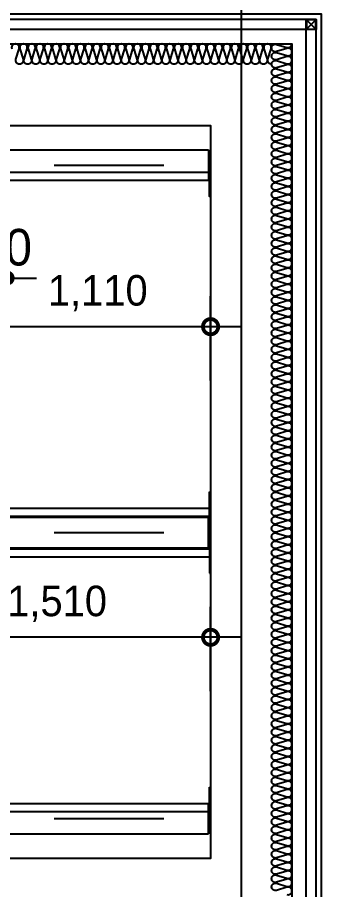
# Model space of a CAD drawing. Header units: millimetres. Extents: x 49504 to 178157, y 34455 to 150915.
# Drawn here: x 97503 to 99000, y 123952 to 128235 of the extents above; entities that cross this region are included whole.
import ezdxf

# ---------------------------------------------------------------- set-up
doc = ezdxf.new("R2010")
doc.units = ezdxf.units.MM
doc.header["$LTSCALE"] = 300
doc.linetypes.add('HID', pattern=[2.8, 1.8, -1])
for name, color, linetype in [('6FIN', 6, 'Continuous'), ('8', 8, 'Continuous'), ('A-CEN', 1, 'Continuous'), ('A-하지철물', 55, 'Continuous'), ('ISL', 251, 'Continuous'), ('SHEET', 6, 'Continuous'), ('XREF', 7, 'Continuous'), ('보(girder)', 7, 'HID'), ('복합판넬', 6, 'Continuous')]:
    doc.layers.add(name, color=color, linetype=linetype)
doc.layers.add('A-ETC-전기 NOPLOT', color=163, linetype='Continuous', plot=False)
doc.styles.add('Gdim', font='Dotum.ttf')
doc.dimstyles.new('Gdim200', dxfattribs={"dimscale": 200, "dimtxt": 3, "dimasz": 1.2, "dimexe": 2, "dimexo": 3, "dimgap": 1, "dimtad": 1, "dimdsep": 46, "dimlunit": 6, "dimtxsty": 'Gdim', "dimblk1": '_CIDOT', "dimblk2": '_CIDOT', "dimsah": 1, "dimcen": 2.5, "dimdle": 2, "dimclrd": 1, "dimclre": 1, "dimclrt": 3, "dimazin": 2, "dimtfac": 1, "dimtix": 1, "dimtmove": 2, "dimatfit": 3, "dimldrblk": '_CIDOT', "dimfxl": 2, "dimtolj": 1, "dimtzin": 0, "dimarcsym": 0})
doc.dimstyles.new('Gdim300', dxfattribs={"dimscale": 300, "dimtxt": 3, "dimasz": 6, "dimexe": 1.5, "dimexo": 2, "dimgap": 1, "dimtad": 1, "dimdec": 0, "dimzin": 0, "dimdsep": 46, "dimlunit": 6, "dimtxsty": 'Gdim', "dimblk": 'DOTSMALL', "dimblk1": 'DOTSMALL', "dimblk2": 'DOTSMALL', "dimcen": 1.5, "dimdle": 1.5, "dimclrd": 1, "dimclre": 1, "dimclrt": 256, "dimazin": 0, "dimtfac": 1, "dimtdec": 0, "dimtix": 1, "dimtmove": 2, "dimatfit": 3, "dimldrblk": 'DOTSMALL', "dimfxl": 1, "dimtolj": 1, "dimtzin": 0, "dimlwd": -1, "dimlwe": -1, "dimarcsym": 0})

# ---------------------------------------------------------------- blocks, each defined once
blk = doc.blocks.new('*U14')
at = {"layer": '6FIN'}
blk.add_lwpolyline([(25.3, 50), (-24.7, 50), (-24.7, 0), (25.3, 0)], close=True, dxfattribs=at)
at = {"layer": 'SHEET', "color": 8}
for p, q in [((-22.2, 2.5), (22.8, 47.5)), ((22.8, 2.5), (-22.2, 47.5))]:
    blk.add_line(p, q, dxfattribs=at)
blk.add_lwpolyline([(22.3, 2.3), (-21.7, 2.3, -0.414214), (-22.4, 3), (-22.4, 47, -0.414214), (-21.7, 47.7), (22.3, 47.7, -0.414214), (23, 47), (23, 3, -0.414214)], format="xyb", close=True, dxfattribs=at)
blk = doc.blocks.new('_CIDOT')
at = {"color": 0, "linetype": 'ByBlock'}
blk.add_line((2, 0), (-1, 0), dxfattribs=at)
at = {"color": 0, "linetype": 'ByBlock', "const_width": 0.5}
blk.add_lwpolyline([(-0.25, 0, 1), (0.25, 0, 1)], format="xyb", close=True, dxfattribs=at)
blk = doc.blocks.new('*D48')
at = {"layer": 'Defpoints', "color": 155, "lineweight": -2, "transparency": 16777216}
for p, q in [((-2538.8, 297), (-2538.8, 369)), ((-2838.8, 225), (-2418.8, 225)), ((-2538.8, 75), (-2538.8, 225)), ((-2838.8, 75), (-2418.8, 75)), ((-2538.8, 3), (-2538.8, -69))]:
    blk.add_line(p, q, dxfattribs=at)
at = {"layer": 'Defpoints', "color": 0, "transparency": 16777216}
for p in [(-3018.8, 225), (-2538.8, 225), (-3018.8, 75)]:
    blk.add_point(p, dxfattribs=at)
at = {"layer": 'Defpoints', "color": 155, "lineweight": -2, "transparency": 16777216, "xscale": 71.99999999999994, "yscale": 71.99999999999994, "zscale": 71.99999999999994}
for p, rotation in [((-2538.8, 225), 270), ((-2538.8, 75), 90)]:
    blk.add_blockref('_CIDOT', p, dxfattribs=dict(at, rotation=rotation))
at = {"layer": 'Defpoints', "color": 155, "transparency": 16777216, "insert": (-2689, 150), "char_height": 180, "attachment_point": 5, "rotation": 90, "style": 'Gdim'}
blk.add_mtext('\\A1;150', dxfattribs=at)
blk = doc.blocks.new('*D49')
at = {"layer": 'Defpoints', "color": 155, "lineweight": -2, "transparency": 16777216}
for p, q in [((-2538.8, 297), (-2538.8, 369)), ((-2838.8, 225), (-2418.8, 225)), ((-2538.8, 75), (-2538.8, 225)), ((-2838.8, 75), (-2418.8, 75)), ((-2538.8, 3), (-2538.8, -69))]:
    blk.add_line(p, q, dxfattribs=at)
at = {"layer": 'Defpoints', "color": 0, "transparency": 16777216}
for p in [(-3018.8, 225), (-2538.8, 225), (-3018.8, 75)]:
    blk.add_point(p, dxfattribs=at)
at = {"layer": 'Defpoints', "color": 155, "lineweight": -2, "transparency": 16777216, "xscale": 71.99999999999994, "yscale": 71.99999999999994, "zscale": 71.99999999999994}
for p, rotation in [((-2538.8, 225), 270), ((-2538.8, 75), 90)]:
    blk.add_blockref('_CIDOT', p, dxfattribs=dict(at, rotation=rotation))
at = {"layer": 'Defpoints', "color": 155, "transparency": 16777216, "insert": (-2689, 150), "char_height": 180, "attachment_point": 5, "rotation": 90, "style": 'Gdim'}
blk.add_mtext('\\A1;150', dxfattribs=at)
blk = doc.blocks.new('_DotSmall')
at = {"color": 0, "linetype": 'ByBlock', "const_width": 0.5}
blk.add_lwpolyline([(-0.0625, 0, 1), (0.0625, 0, 1)], format="xyb", close=True, dxfattribs=at)
blk = doc.blocks.new('*D64')
at = {"layer": 'A-ETC-전기 NOPLOT', "color": 1, "transparency": 16777216}
for p, q in [((97343.6, 126451.1), (97343.6, 126866.2)), ((98453.6, 126451.1), (98453.6, 126866.2)), ((98603.6, 126716.2), (97193.6, 126716.2))]:
    blk.add_line(p, q, dxfattribs=at)
at = {"layer": 'Defpoints', "color": 0, "transparency": 16777216}
for p in [(97343.6, 126716.2), (97343.6, 126301.1), (98453.6, 126301.1)]:
    blk.add_point(p, dxfattribs=at)
at = {"layer": 'A-ETC-전기 NOPLOT', "color": 1, "transparency": 16777216, "xscale": 150, "yscale": 150, "zscale": 150, "rotation": 180}
blk.add_blockref('_DotSmall', (97343.6, 126716.2), dxfattribs=at)
at = {"layer": 'A-ETC-전기 NOPLOT', "color": 1, "transparency": 16777216, "xscale": 150, "yscale": 150, "zscale": 150}
blk.add_blockref('_DotSmall', (98453.6, 126716.2), dxfattribs=at)
at = {"layer": 'A-ETC-전기 NOPLOT', "transparency": 16777216, "insert": (97898.6, 126880.7), "char_height": 150, "attachment_point": 5, "style": 'Gdim'}
blk.add_mtext('\\A1;1,110', dxfattribs=at)
blk = doc.blocks.new('*D66')
at = {"layer": 'A-ETC-전기 NOPLOT', "color": 1, "transparency": 16777216}
for p, q in [((96943.6, 124925.6), (96943.6, 125340.6)), ((98453.6, 124925.6), (98453.6, 125340.6)), ((98603.6, 125190.6), (96793.6, 125190.6))]:
    blk.add_line(p, q, dxfattribs=at)
at = {"layer": 'Defpoints', "color": 0, "transparency": 16777216}
for p in [(96943.6, 125190.6), (96943.6, 124775.6), (98453.6, 124775.6)]:
    blk.add_point(p, dxfattribs=at)
at = {"layer": 'A-ETC-전기 NOPLOT', "color": 1, "transparency": 16777216, "xscale": 150, "yscale": 150, "zscale": 150, "rotation": 180}
blk.add_blockref('_DotSmall', (96943.6, 125190.6), dxfattribs=at)
at = {"layer": 'A-ETC-전기 NOPLOT', "color": 1, "transparency": 16777216, "xscale": 150, "yscale": 150, "zscale": 150}
blk.add_blockref('_DotSmall', (98453.6, 125190.6), dxfattribs=at)
at = {"layer": 'A-ETC-전기 NOPLOT', "transparency": 16777216, "insert": (97698.6, 125355.2), "char_height": 150, "attachment_point": 5, "style": 'Gdim'}
blk.add_mtext('\\A1;1,510', dxfattribs=at)
blk = doc.blocks.new('*U36')
at = {"layer": '8', "color": 4, "ltscale": 4}
for p, q in [((-3008.848, 225), (271.152, 225)), ((-3008.848, 75), (271.152, 75))]:
    blk.add_line(p, q, dxfattribs=at)
at = {"layer": '8', "ltscale": 4}
for p, q in [((-3008.848, 225), (-3008.848, 75)), ((271.152, 225), (271.152, 75))]:
    blk.add_line(p, q, dxfattribs=at)
at = {"layer": '8', "linetype": 'HID'}
blk.add_line((-3008.848, 150), (271.152, 150), dxfattribs=at)
at = {"layer": 'Defpoints', "ltscale": 4}
for p, q in [((-3018.848, 225), (-3018.848, 75)), ((281.152, 225), (281.152, 75))]:
    blk.add_line(p, q, dxfattribs=at)
at = {"layer": 'Defpoints'}
dim = blk.add_linear_dim(base=(-2538.848, 225), p1=(-3018.848, 75), p2=(-3018.848, 225), angle=90, dimstyle='Gdim200', override={"dimscale": 60, "dimtxsty": 'Gdim', "dimclrd": 155, "dimclre": 155, "dimclrt": 155}, dxfattribs=at)
dim.commit()
dim.dimension.update_dxf_attribs({"geometry": '*D48', "text_midpoint": (-2688.971, 150)})
blk = doc.blocks.new('*U37')
at = {"layer": '8', "color": 4, "ltscale": 4}
for p, q in [((-3008.848, 225), (-1373.848, 225)), ((-3008.848, 75), (-1373.848, 75))]:
    blk.add_line(p, q, dxfattribs=at)
at = {"layer": '8', "ltscale": 4}
for p, q in [((-3008.848, 225), (-3008.848, 75)), ((-1373.848, 225), (-1373.848, 75))]:
    blk.add_line(p, q, dxfattribs=at)
at = {"layer": '8', "linetype": 'HID'}
blk.add_line((-3008.848, 150), (-1373.848, 150), dxfattribs=at)
at = {"layer": 'Defpoints', "ltscale": 4}
for p, q in [((-3018.848, 225), (-3018.848, 75)), ((-1363.848, 225), (-1363.848, 75))]:
    blk.add_line(p, q, dxfattribs=at)
at = {"layer": 'Defpoints'}
dim = blk.add_linear_dim(base=(-2538.848, 225), p1=(-3018.848, 75), p2=(-3018.848, 225), angle=90, dimstyle='Gdim200', override={"dimscale": 60, "dimtxsty": 'Gdim', "dimclrd": 155, "dimclre": 155, "dimclrt": 155}, dxfattribs=at)
dim.commit()
dim.dimension.update_dxf_attribs({"geometry": '*D49', "text_midpoint": (-2688.971, 150)})

msp = doc.modelspace()

# ---------------------------------------------------------------- linework, layer by layer
at = {"layer": 'A-CEN'}
msp.add_line((98603.6, 150915), (98603.6, 105515), dxfattribs=at)
at = {"layer": 'A-ETC-전기 NOPLOT'}
for p, q in [((95153.6, 127475), (98453.6, 127475)), ((95153.6, 127435), (98453.6, 127435)), ((95153.6, 125825), (98453.6, 125825)), ((95153.6, 125785), (98453.6, 125785)), ((95153.6, 125625), (98453.6, 125625)), ((95153.6, 125585), (98453.6, 125585)), ((95153.6, 124375), (98453.6, 124375)), ((95153.6, 124335), (98453.6, 124335))]:
    msp.add_line(p, q, dxfattribs=at)
at = {"layer": 'A-ETC-전기 NOPLOT', "elevation": 0}
for points in [[(95153.6, 124105), (95153.6, 127705), (98453.6, 127705), (98453.6, 124105)], [(98447.6, 127555), (98453.6, 127555), (98453.6, 127355), (98447.6, 127355)], [(98447.6, 125905), (98453.6, 125905), (98453.6, 125715), (98447.6, 125715)], [(98447.6, 125505), (98453.6, 125505), (98453.6, 125755), (98447.6, 125755)], [(98447.6, 124455), (98453.6, 124455), (98453.6, 124255), (98447.6, 124255)]]:
    msp.add_lwpolyline(points, close=True, dxfattribs=at)
at = {"layer": 'A-하지철물', "elevation": 0}
for points in [[(98973.6, 123585), (98973.6, 128225), (94633.6, 128225), (94633.6, 123585)], [(98923.6, 123635), (98923.6, 128175), (94683.6, 128175), (94683.6, 123635)]]:
    msp.add_lwpolyline(points, close=True, dxfattribs=at)
at = {"layer": 'ISL', "elevation": 0}
msp.add_lwpolyline([(94753.6, 128105), (98853.6, 128105), (98853.6, 123705), (94753.6, 123705)], close=True, dxfattribs=at)
for points in [[(98753.6, 128005, -0.509267), (98735.9, 128029.3), (98751.2, 128080.8, 1.372593), (98715.9, 128080.8), (98731.2, 128029.3, -0.509267), (98713.6, 128005, -0.509267), (98695.9, 128029.3), (98711.2, 128080.8, 1.372593), (98675.9, 128080.8), (98691.2, 128029.3, -0.509267), (98673.6, 128005, -0.509267), (98655.9, 128029.3), (98671.2, 128080.8, 1.372593), (98635.9, 128080.8), (98651.2, 128029.3, -0.509267), (98633.6, 128005, -0.509267), (98615.9, 128029.3), (98631.2, 128080.8, 1.372593), (98595.9, 128080.8), (98611.2, 128029.3, -0.509267), (98593.6, 128005, -0.509267), (98575.9, 128029.3), (98591.2, 128080.8, 1.372593), (98555.9, 128080.8), (98571.2, 128029.3, -0.509267), (98553.6, 128005, -0.509267), (98535.9, 128029.3), (98551.2, 128080.8, 1.372593), (98515.9, 128080.8), (98531.2, 128029.3, -0.509267), (98513.6, 128005, -0.509267), (98495.9, 128029.3), (98511.2, 128080.8, 1.372593), (98475.9, 128080.8), (98491.2, 128029.3, -0.509267), (98473.6, 128005, -0.509267), (98455.9, 128029.3), (98471.2, 128080.8, 1.372593), (98435.9, 128080.8), (98451.2, 128029.3, -0.509267), (98433.6, 128005, -0.509267), (98415.9, 128029.3), (98431.2, 128080.8, 1.372593), (98395.9, 128080.8), (98411.2, 128029.3, -0.509267), (98393.6, 128005, -0.509267), (98375.9, 128029.3), (98391.2, 128080.8, 1.372593), (98355.9, 128080.8), (98371.2, 128029.3, -0.509267), (98353.6, 128005, -0.509267), (98335.9, 128029.3), (98351.2, 128080.8, 1.372593), (98315.9, 128080.8), (98331.2, 128029.3, -0.509267), (98313.6, 128005, -0.509267), (98295.9, 128029.3), (98311.2, 128080.8, 1.372593), (98275.9, 128080.8), (98291.2, 128029.3, -0.509267), (98273.6, 128005, -0.509267), (98255.9, 128029.3), (98271.2, 128080.8, 1.372593), (98235.9, 128080.8), (98251.2, 128029.3, -0.509267), (98233.6, 128005, -0.509267), (98215.9, 128029.3), (98231.2, 128080.8, 1.372593), (98195.9, 128080.8), (98211.2, 128029.3, -0.509267), (98193.6, 128005, -0.509267), (98175.9, 128029.3), (98191.2, 128080.8, 1.372593), (98155.9, 128080.8), (98171.2, 128029.3, -0.509267), (98153.6, 128005, -0.509267), (98135.9, 128029.3), (98151.2, 128080.8, 1.372593), (98115.9, 128080.8), (98131.2, 128029.3, -0.509267), (98113.6, 128005, -0.509267), (98095.9, 128029.3), (98111.2, 128080.8, 1.372593), (98075.9, 128080.8), (98091.2, 128029.3, -0.509267), (98073.6, 128005, -0.509267), (98055.9, 128029.3), (98071.2, 128080.8, 1.372593), (98035.9, 128080.8), (98051.2, 128029.3, -0.509267), (98033.6, 128005, -0.509267), (98015.9, 128029.3), (98031.2, 128080.8, 1.372593), (97995.9, 128080.8), (98011.2, 128029.3, -0.509267), (97993.6, 128005, -0.509267), (97975.9, 128029.3), (97991.2, 128080.8, 1.372593), (97955.9, 128080.8), (97971.2, 128029.3, -0.509267), (97953.6, 128005, -0.509267), (97935.9, 128029.3), (97951.2, 128080.8, 1.372593), (97915.9, 128080.8), (97931.2, 128029.3, -0.509267), (97913.6, 128005, -0.509267), (97895.9, 128029.3), (97911.2, 128080.8, 1.372593), (97875.9, 128080.8), (97891.2, 128029.3, -0.509267), (97873.6, 128005, -0.509267), (97855.9, 128029.3), (97871.2, 128080.8, 1.372593), (97835.9, 128080.8), (97851.2, 128029.3, -0.509267), (97833.6, 128005, -0.509267), (97815.9, 128029.3), (97831.2, 128080.8, 1.372593), (97795.9, 128080.8), (97811.2, 128029.3, -0.509267), (97793.6, 128005, -0.509267), (97775.9, 128029.3), (97791.2, 128080.8, 1.372593), (97755.9, 128080.8), (97771.2, 128029.3, -0.509267), (97753.6, 128005, -0.509267), (97735.9, 128029.3), (97751.2, 128080.8, 1.372593), (97715.9, 128080.8), (97731.2, 128029.3, -0.509267), (97713.6, 128005, -0.509267), (97695.9, 128029.3), (97711.2, 128080.8, 1.372593), (97675.9, 128080.8), (97691.2, 128029.3, -0.509267), (97673.6, 128005, -0.509267), (97655.9, 128029.3), (97671.2, 128080.8, 1.372593), (97635.9, 128080.8), (97651.2, 128029.3, -0.509267), (97633.6, 128005, -0.509267), (97615.9, 128029.3), (97631.2, 128080.8, 1.372593), (97595.9, 128080.8), (97611.2, 128029.3, -0.509267), (97593.6, 128005, -0.509267), (97575.9, 128029.3), (97591.2, 128080.8, 1.372593), (97555.9, 128080.8), (97571.2, 128029.3, -0.509267), (97553.6, 128005, -0.509267), (97535.9, 128029.3), (97551.2, 128080.8, 1.372593), (97515.9, 128080.8), (97531.2, 128029.3, -0.509267), (97513.6, 128005, -0.509267), (97495.9, 128029.3), (97511.2, 128080.8, 1.372593), (97475.9, 128080.8)], [(98829.3, 123927.4, 1.372593), (98829.3, 123962.7), (98777.8, 123947.4, -0.509267), (98753.6, 123965, -0.509267), (98777.8, 123982.7), (98829.3, 123967.4, 1.372593), (98829.3, 124002.7), (98777.8, 123987.4, -0.509267), (98753.6, 124005, -0.509267), (98777.8, 124022.7), (98829.3, 124007.4, 1.372593), (98829.3, 124042.7), (98777.8, 124027.4, -0.509267), (98753.6, 124045, -0.509267), (98777.8, 124062.7), (98829.3, 124047.4, 1.372593), (98829.3, 124082.7), (98777.8, 124067.4, -0.509267), (98753.6, 124085, -0.509267), (98777.8, 124102.7), (98829.3, 124087.4, 1.372593), (98829.3, 124122.7), (98777.8, 124107.4, -0.509267), (98753.6, 124125, -0.509267), (98777.8, 124142.7), (98829.3, 124127.4, 1.372593), (98829.3, 124162.7), (98777.8, 124147.4, -0.509267), (98753.6, 124165, -0.509267), (98777.8, 124182.7), (98829.3, 124167.4, 1.372593), (98829.3, 124202.7), (98777.8, 124187.4, -0.509267), (98753.6, 124205, -0.509267), (98777.8, 124222.7), (98829.3, 124207.4, 1.372593), (98829.3, 124242.7), (98777.8, 124227.4, -0.509267), (98753.6, 124245, -0.509267), (98777.8, 124262.7), (98829.3, 124247.4, 1.372593), (98829.3, 124282.7), (98777.8, 124267.4, -0.509267), (98753.6, 124285, -0.509267), (98777.8, 124302.7), (98829.3, 124287.4, 1.372593), (98829.3, 124322.7), (98777.8, 124307.4, -0.509267), (98753.6, 124325, -0.509267), (98777.8, 124342.7), (98829.3, 124327.4, 1.372593), (98829.3, 124362.7), (98777.8, 124347.4, -0.509267), (98753.6, 124365, -0.509267), (98777.8, 124382.7), (98829.3, 124367.4, 1.372593), (98829.3, 124402.7), (98777.8, 124387.4, -0.509267), (98753.6, 124405, -0.509267), (98777.8, 124422.7), (98829.3, 124407.4, 1.372593), (98829.3, 124442.7), (98777.8, 124427.4, -0.509267), (98753.6, 124445, -0.509267), (98777.8, 124462.7), (98829.3, 124447.4, 1.372593), (98829.3, 124482.7), (98777.8, 124467.4, -0.509267), (98753.6, 124485, -0.509267), (98777.8, 124502.7), (98829.3, 124487.4, 1.372593), (98829.3, 124522.7), (98777.8, 124507.4, -0.509267), (98753.6, 124525, -0.509267), (98777.8, 124542.7), (98829.3, 124527.4, 1.372593), (98829.3, 124562.7), (98777.8, 124547.4, -0.509267), (98753.6, 124565, -0.509267), (98777.8, 124582.7), (98829.3, 124567.4, 1.372593), (98829.3, 124602.7), (98777.8, 124587.4, -0.509267), (98753.6, 124605, -0.509267), (98777.8, 124622.7), (98829.3, 124607.4, 1.372593), (98829.3, 124642.7), (98777.8, 124627.4, -0.509267), (98753.6, 124645, -0.509267), (98777.8, 124662.7), (98829.3, 124647.4, 1.372593), (98829.3, 124682.7), (98777.8, 124667.4, -0.509267), (98753.6, 124685, -0.509267), (98777.8, 124702.7), (98829.3, 124687.4, 1.372593), (98829.3, 124722.7), (98777.8, 124707.4, -0.509267), (98753.6, 124725, -0.509267), (98777.8, 124742.7), (98829.3, 124727.4, 1.372593), (98829.3, 124762.7), (98777.8, 124747.4, -0.509267), (98753.6, 124765, -0.509267), (98777.8, 124782.7), (98829.3, 124767.4, 1.372593), (98829.3, 124802.7), (98777.8, 124787.4, -0.509267), (98753.6, 124805, -0.509267), (98777.8, 124822.7), (98829.3, 124807.4, 1.372593), (98829.3, 124842.7), (98777.8, 124827.4, -0.509267), (98753.6, 124845, -0.509267), (98777.8, 124862.7), (98829.3, 124847.4, 1.372593), (98829.3, 124882.7), (98777.8, 124867.4, -0.509267), (98753.6, 124885, -0.509267), (98777.8, 124902.7), (98829.3, 124887.4, 1.372593), (98829.3, 124922.7), (98777.8, 124907.4, -0.509267), (98753.6, 124925, -0.509267), (98777.8, 124942.7), (98829.3, 124927.4, 1.372593), (98829.3, 124962.7), (98777.8, 124947.4, -0.509267), (98753.6, 124965, -0.509267), (98777.8, 124982.7), (98829.3, 124967.4, 1.372593), (98829.3, 125002.7), (98777.8, 124987.4, -0.509267), (98753.6, 125005, -0.509267), (98777.8, 125022.7), (98829.3, 125007.4, 1.372593), (98829.3, 125042.7), (98777.8, 125027.4, -0.509267), (98753.6, 125045, -0.509267), (98777.8, 125062.7), (98829.3, 125047.4, 1.372593), (98829.3, 125082.7), (98777.8, 125067.4, -0.509267), (98753.6, 125085, -0.509267), (98777.8, 125102.7), (98829.3, 125087.4, 1.372593), (98829.3, 125122.7), (98777.8, 125107.4, -0.509267), (98753.6, 125125, -0.509267), (98777.8, 125142.7), (98829.3, 125127.4, 1.372593), (98829.3, 125162.7), (98777.8, 125147.4, -0.509267), (98753.6, 125165, -0.509267), (98777.8, 125182.7), (98829.3, 125167.4, 1.372593), (98829.3, 125202.7), (98777.8, 125187.4, -0.509267), (98753.6, 125205, -0.509267), (98777.8, 125222.7), (98829.3, 125207.4, 1.372593), (98829.3, 125242.7), (98777.8, 125227.4, -0.509267), (98753.6, 125245, -0.509267), (98777.8, 125262.7), (98829.3, 125247.4, 1.372593), (98829.3, 125282.7), (98777.8, 125267.4, -0.509267), (98753.6, 125285, -0.509267), (98777.8, 125302.7), (98829.3, 125287.4, 1.372593), (98829.3, 125322.7), (98777.8, 125307.4, -0.509267), (98753.6, 125325, -0.509267), (98777.8, 125342.7), (98829.3, 125327.4, 1.372593), (98829.3, 125362.7), (98777.8, 125347.4, -0.509267), (98753.6, 125365, -0.509267), (98777.8, 125382.7), (98829.3, 125367.4, 1.372593), (98829.3, 125402.7), (98777.8, 125387.4, -0.509267), (98753.6, 125405, -0.509267), (98777.8, 125422.7), (98829.3, 125407.4, 1.372593), (98829.3, 125442.7), (98777.8, 125427.4, -0.509267), (98753.6, 125445, -0.509267), (98777.8, 125462.7), (98829.3, 125447.4, 1.372593), (98829.3, 125482.7), (98777.8, 125467.4, -0.509267), (98753.6, 125485, -0.509267), (98777.8, 125502.7), (98829.3, 125487.4, 1.372593), (98829.3, 125522.7), (98777.8, 125507.4, -0.509267), (98753.6, 125525, -0.509267), (98777.8, 125542.7), (98829.3, 125527.4, 1.372593), (98829.3, 125562.7), (98777.8, 125547.4, -0.509267), (98753.6, 125565, -0.509267), (98777.8, 125582.7), (98829.3, 125567.4, 1.372593), (98829.3, 125602.7), (98777.8, 125587.4, -0.509267), (98753.6, 125605, -0.509267), (98777.8, 125622.7), (98829.3, 125607.4, 1.372593), (98829.3, 125642.7), (98777.8, 125627.4, -0.509267), (98753.6, 125645, -0.509267), (98777.8, 125662.7), (98829.3, 125647.4, 1.372593), (98829.3, 125682.7), (98777.8, 125667.4, -0.509267), (98753.6, 125685, -0.509267), (98777.8, 125702.7), (98829.3, 125687.4, 1.372593), (98829.3, 125722.7), (98777.8, 125707.4, -0.509267), (98753.6, 125725, -0.509267), (98777.8, 125742.7), (98829.3, 125727.4, 1.372593), (98829.3, 125762.7), (98777.8, 125747.4, -0.509267), (98753.6, 125765, -0.509267), (98777.8, 125782.7), (98829.3, 125767.4, 1.372593), (98829.3, 125802.7), (98777.8, 125787.4, -0.509267), (98753.6, 125805, -0.509267), (98777.8, 125822.7), (98829.3, 125807.4, 1.372593), (98829.3, 125842.7), (98777.8, 125827.4, -0.509267), (98753.6, 125845, -0.509267), (98777.8, 125862.7), (98829.3, 125847.4, 1.372593), (98829.3, 125882.7), (98777.8, 125867.4, -0.509267), (98753.6, 125885, -0.509267), (98777.8, 125902.7), (98829.3, 125887.4, 1.372593), (98829.3, 125922.7), (98777.8, 125907.4, -0.509267), (98753.6, 125925, -0.509267), (98777.8, 125942.7), (98829.3, 125927.4, 1.372593), (98829.3, 125962.7), (98777.8, 125947.4, -0.509267), (98753.6, 125965, -0.509267), (98777.8, 125982.7), (98829.3, 125967.4, 1.372593), (98829.3, 126002.7), (98777.8, 125987.4, -0.509267), (98753.6, 126005, -0.509267), (98777.8, 126022.7), (98829.3, 126007.4, 1.372593), (98829.3, 126042.7), (98777.8, 126027.4, -0.509267), (98753.6, 126045, -0.509267), (98777.8, 126062.7), (98829.3, 126047.4, 1.372593), (98829.3, 126082.7), (98777.8, 126067.4, -0.509267), (98753.6, 126085, -0.509267), (98777.8, 126102.7), (98829.3, 126087.4, 1.372593), (98829.3, 126122.7), (98777.8, 126107.4, -0.509267), (98753.6, 126125, -0.509267), (98777.8, 126142.7), (98829.3, 126127.4, 1.372593), (98829.3, 126162.7), (98777.8, 126147.4, -0.509267), (98753.6, 126165, -0.509267), (98777.8, 126182.7), (98829.3, 126167.4, 1.372593), (98829.3, 126202.7), (98777.8, 126187.4, -0.509267), (98753.6, 126205, -0.509267), (98777.8, 126222.7), (98829.3, 126207.4, 1.372593), (98829.3, 126242.7), (98777.8, 126227.4, -0.509267), (98753.6, 126245, -0.509267), (98777.8, 126262.7), (98829.3, 126247.4, 1.372593), (98829.3, 126282.7), (98777.8, 126267.4, -0.509267), (98753.6, 126285, -0.509267), (98777.8, 126302.7), (98829.3, 126287.4, 1.372593), (98829.3, 126322.7), (98777.8, 126307.4, -0.509267), (98753.6, 126325, -0.509267), (98777.8, 126342.7), (98829.3, 126327.4, 1.372593), (98829.3, 126362.7), (98777.8, 126347.4, -0.509267), (98753.6, 126365, -0.509267), (98777.8, 126382.7), (98829.3, 126367.4, 1.372593), (98829.3, 126402.7), (98777.8, 126387.4, -0.509267), (98753.6, 126405, -0.509267), (98777.8, 126422.7), (98829.3, 126407.4, 1.372593), (98829.3, 126442.7), (98777.8, 126427.4, -0.509267), (98753.6, 126445, -0.509267), (98777.8, 126462.7), (98829.3, 126447.4, 1.372593), (98829.3, 126482.7), (98777.8, 126467.4, -0.509267), (98753.6, 126485, -0.509267), (98777.8, 126502.7), (98829.3, 126487.4, 1.372593), (98829.3, 126522.7), (98777.8, 126507.4, -0.509267), (98753.6, 126525, -0.509267), (98777.8, 126542.7), (98829.3, 126527.4, 1.372593), (98829.3, 126562.7), (98777.8, 126547.4, -0.509267), (98753.6, 126565, -0.509267), (98777.8, 126582.7), (98829.3, 126567.4, 1.372593), (98829.3, 126602.7), (98777.8, 126587.4, -0.509267), (98753.6, 126605, -0.509267), (98777.8, 126622.7), (98829.3, 126607.4, 1.372593), (98829.3, 126642.7), (98777.8, 126627.4, -0.509267), (98753.6, 126645, -0.509267), (98777.8, 126662.7), (98829.3, 126647.4, 1.372593), (98829.3, 126682.7), (98777.8, 126667.4, -0.509267), (98753.6, 126685, -0.509267), (98777.8, 126702.7), (98829.3, 126687.4, 1.372593), (98829.3, 126722.7), (98777.8, 126707.4, -0.509267), (98753.6, 126725, -0.509267), (98777.8, 126742.7), (98829.3, 126727.4, 1.372593), (98829.3, 126762.7), (98777.8, 126747.4, -0.509267), (98753.6, 126765, -0.509267), (98777.8, 126782.7), (98829.3, 126767.4, 1.372593), (98829.3, 126802.7), (98777.8, 126787.4, -0.509267), (98753.6, 126805, -0.509267), (98777.8, 126822.7), (98829.3, 126807.4, 1.372593), (98829.3, 126842.7), (98777.8, 126827.4, -0.509267), (98753.6, 126845, -0.509267), (98777.8, 126862.7), (98829.3, 126847.4, 1.372593), (98829.3, 126882.7), (98777.8, 126867.4, -0.509267), (98753.6, 126885, -0.509267), (98777.8, 126902.7), (98829.3, 126887.4, 1.372593), (98829.3, 126922.7), (98777.8, 126907.4, -0.509267), (98753.6, 126925, -0.509267), (98777.8, 126942.7), (98829.3, 126927.4, 1.372593), (98829.3, 126962.7), (98777.8, 126947.4, -0.509267), (98753.6, 126965, -0.509267), (98777.8, 126982.7), (98829.3, 126967.4, 1.372593), (98829.3, 127002.7), (98777.8, 126987.4, -0.509267), (98753.6, 127005, -0.509267), (98777.8, 127022.7), (98829.3, 127007.4, 1.372593), (98829.3, 127042.7), (98777.8, 127027.4, -0.509267), (98753.6, 127045, -0.509267), (98777.8, 127062.7), (98829.3, 127047.4, 1.372593), (98829.3, 127082.7), (98777.8, 127067.4, -0.509267), (98753.6, 127085, -0.509267), (98777.8, 127102.7), (98829.3, 127087.4, 1.372593), (98829.3, 127122.7), (98777.8, 127107.4, -0.509267), (98753.6, 127125, -0.509267), (98777.8, 127142.7), (98829.3, 127127.4, 1.372593), (98829.3, 127162.7), (98777.8, 127147.4, -0.509267), (98753.6, 127165, -0.509267), (98777.8, 127182.7), (98829.3, 127167.4, 1.372593), (98829.3, 127202.7), (98777.8, 127187.4, -0.509267), (98753.6, 127205, -0.509267), (98777.8, 127222.7), (98829.3, 127207.4, 1.372593), (98829.3, 127242.7), (98777.8, 127227.4, -0.509267), (98753.6, 127245, -0.509267), (98777.8, 127262.7), (98829.3, 127247.4, 1.372593), (98829.3, 127282.7), (98777.8, 127267.4, -0.509267), (98753.6, 127285, -0.509267), (98777.8, 127302.7), (98829.3, 127287.4, 1.372593), (98829.3, 127322.7), (98777.8, 127307.4, -0.509267), (98753.6, 127325, -0.509267), (98777.8, 127342.7), (98829.3, 127327.4, 1.372593), (98829.3, 127362.7), (98777.8, 127347.4, -0.509267), (98753.6, 127365, -0.509267), (98777.8, 127382.7), (98829.3, 127367.4, 1.372593), (98829.3, 127402.7), (98777.8, 127387.4, -0.509267), (98753.6, 127405, -0.509267), (98777.8, 127422.7), (98829.3, 127407.4, 1.372593), (98829.3, 127442.7), (98777.8, 127427.4, -0.509267), (98753.6, 127445, -0.509267), (98777.8, 127462.7), (98829.3, 127447.4, 1.372593), (98829.3, 127482.7), (98777.8, 127467.4, -0.509267), (98753.6, 127485, -0.509267), (98777.8, 127502.7), (98829.3, 127487.4, 1.372593), (98829.3, 127522.7), (98777.8, 127507.4, -0.509267), (98753.6, 127525, -0.509267), (98777.8, 127542.7), (98829.3, 127527.4, 1.372593), (98829.3, 127562.7), (98777.8, 127547.4, -0.509267), (98753.6, 127565, -0.509267), (98777.8, 127582.7), (98829.3, 127567.4, 1.372593), (98829.3, 127602.7), (98777.8, 127587.4, -0.509267), (98753.6, 127605, -0.509267), (98777.8, 127622.7), (98829.3, 127607.4, 1.372593), (98829.3, 127642.7), (98777.8, 127627.4, -0.509267), (98753.6, 127645, -0.509267), (98777.8, 127662.7), (98829.3, 127647.4, 1.372593), (98829.3, 127682.7), (98777.8, 127667.4, -0.509267), (98753.6, 127685, -0.509267), (98777.8, 127702.7), (98829.3, 127687.4, 1.372593), (98829.3, 127722.7), (98777.8, 127707.4, -0.509267), (98753.6, 127725, -0.509267), (98777.8, 127742.7), (98829.3, 127727.4, 1.372593), (98829.3, 127762.7), (98777.8, 127747.4, -0.509267), (98753.6, 127765, -0.509267), (98777.8, 127782.7), (98829.3, 127767.4, 1.372593), (98829.3, 127802.7), (98777.8, 127787.4, -0.509267), (98753.6, 127805, -0.509267), (98777.8, 127822.7), (98829.3, 127807.4, 1.372593), (98829.3, 127842.7), (98777.8, 127827.4, -0.509267), (98753.6, 127845, -0.509267), (98777.8, 127862.7), (98829.3, 127847.4, 1.372593), (98829.3, 127882.7), (98777.8, 127867.4, -0.509267), (98753.6, 127885, -0.509267), (98777.8, 127902.7), (98829.3, 127887.4, 1.372593), (98829.3, 127922.7), (98777.8, 127907.4, -0.509267), (98753.6, 127925, -0.509267), (98777.8, 127942.7), (98829.3, 127927.4, 1.372593), (98829.3, 127962.7), (98777.8, 127947.4, -0.509267), (98753.6, 127965, -0.509267), (98777.8, 127982.7), (98829.3, 127967.4, 1.372593), (98829.3, 128002.7), (98777.8, 127987.4, -0.509267), (98753.6, 128005, -0.509267), (98777.8, 128022.7), (98829.3, 128007.4, 1.372593), (98829.3, 128042.7), (98777.8, 128027.4, -0.509267), (98753.6, 128045, -0.509267), (98777.8, 128062.7), (98829.3, 128047.4, 1.372593), (98829.3, 128082.7), (98777.8, 128067.4, -0.509267), (98753.6, 128085, -0.509267), (98777.8, 128102.7), (98829.3, 128087.4, 0.508361), (98853.6, 128105, 0.508361)]]:
    msp.add_lwpolyline(points, format="xyb", dxfattribs=at)
at = {"layer": '복합판넬', "elevation": 0}
msp.add_lwpolyline([(98999.6, 123559), (98999.6, 128251), (94607.6, 128251), (94607.6, 123559)], close=True, dxfattribs=at)

# ---------------------------------------------------------------- block references
at = {"layer": 'XREF'}
msp.add_blockref('*U36', (98172.4, 127360), dxfattribs=at)
at = {"layer": 'XREF', "rotation": 270}
msp.add_blockref('*U37', (97228.6, 124416.2), dxfattribs=at)
at = {"layer": 'XREF', "xscale": -1, "rotation": 180}
for p in [(98172.4, 125855), (98172.4, 124450)]:
    msp.add_blockref('*U36', p, dxfattribs=at)
at = {"layer": '보(girder)', "xscale": -1, "rotation": 180}
msp.add_blockref('*U14', (98948.3, 128225), dxfattribs=at)

# ---------------------------------------------------------------- dimensions: what is measured, and where the dimension line sits
at = {"layer": 'A-ETC-전기 NOPLOT'}
for base, p1, p2, picture, middle in [((97343.6, 126716.2), (98453.6, 126301.1), (97343.6, 126301.1), '*D64', (97898.6, 126880.7)), ((96943.6, 125190.6), (98453.6, 124775.6), (96943.6, 124775.6), '*D66', (97698.6, 125355.2))]:
    dim = msp.add_linear_dim(base=base, p1=p1, p2=p2, dimstyle='Gdim300', override={"dimtxt": 0.5, "dimasz": 0.5, "dimexe": 0.5, "dimexo": 0.5, "dimgap": 0.25, "dimtxsty": 'Gdim', "dimdle": 0.5}, dxfattribs=at)
    dim.commit()
    dim.dimension.update_dxf_attribs({"geometry": picture, "text_midpoint": middle})

doc.saveas('drawing.dxf')
